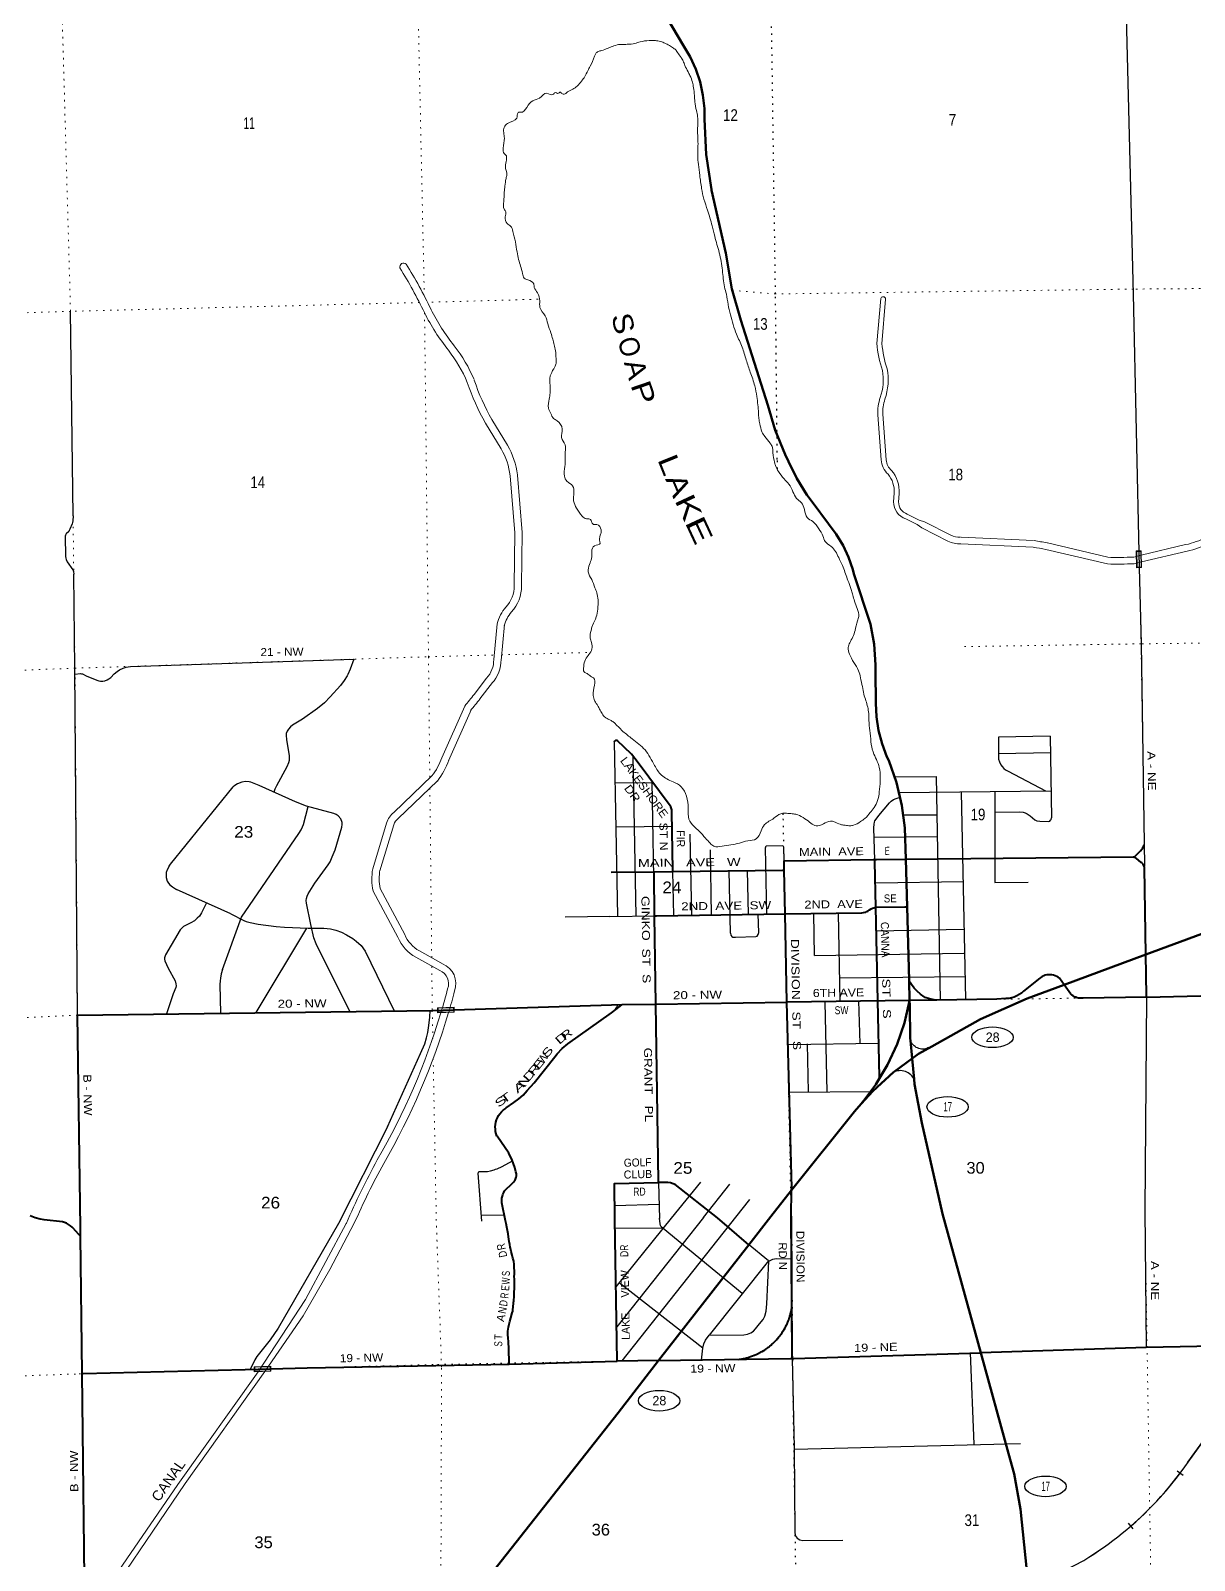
# Model space of a CAD drawing. Header units: feet. Extents: x 248627 to 501257, y -181930 to 5472.
# Drawn here: x 364924 to 382378, y -47886 to -24946 of the extents above; entities that cross this region are included whole.
import ezdxf
from ezdxf.enums import TextEntityAlignment as Align

# ---------------------------------------------------------------- set-up
doc = ezdxf.new("R2010")
doc.units = ezdxf.units.FT
doc.header["$LTSCALE"] = 70
doc.linetypes.add('DOTTED', pattern=[1.5, 0.3, -1.2])
doc.linetypes.add('MEDIUM_DASHED', pattern=[4.5, 3, -1.5])
for name, color, linetype, lineweight in [('17', 7, 'Continuous', 25), ('23', 7, 'Continuous', 70), ('24', 7, 'Continuous', 25), ('26', 7, 'Continuous', 40), ('27', 7, 'Continuous', 40), ('29', 7, 'Continuous', 25), ('31', 7, 'Continuous', 13), ('34', 7, 'Continuous', 25), ('39', 7, 'Continuous', 13), ('41', 7, 'MEDIUM_DASHED', 13), ('49', 7, 'Continuous', 25), ('6', 7, 'DOTTED', 25), ('61', 7, 'Continuous', 13), ('7', 7, 'DOTTED', 13)]:
    doc.layers.add(name, color=color, linetype=linetype, lineweight=lineweight)
doc.layers.add('30', color=7, linetype='Continuous')

msp = doc.modelspace()

# ---------------------------------------------------------------- linework, layer by layer
at = {"layer": '17'}
for centre in [(379349.9, -40042.02), (378676.28, -41085.34), (374351.24, -45491.72), (380145.53, -46776.37)]:
    msp.add_ellipse(centre, major_axis=(-309.24, 1), ratio=0.500121, dxfattribs=at)
at = {"layer": '23'}
for p, q in [((378069.12, -38085.12), (378049.91, -37373.01)), ((378098.93, -39190.59), (378069.12, -38085.12)), ((380426.07, -39254.48), (381651.91, -38801.59)), ((378107.03, -39490.88), (378098.93, -39190.59)), ((378107.17, -39496.07), (378107.03, -39490.88)), ((378107.17, -39496.07), (378108.37, -39490.86)), ((378145.5, -40360.29), (378120.38, -40089.51)), ((378174.14, -40668.94), (378145.5, -40360.29)), ((376023.68, -42729.4), (376338.22, -42335.08)), ((375693.97, -43151.93), (376023.68, -42729.4)), ((379174.73, -44772.68), (378599, -42687.66)), ((365807.68, -55728.04), (373734.71, -45671.4))]:
    msp.add_line(p, q, dxfattribs=at)
for points in [[(378049.91, -37373.01), (378037.21, -36902), (377992.44, -36564.09), (377910.74, -36222.75), (377793.8, -35891.82), (377767.96, -35835.44), (377694.78, -35641.97), (377642.22, -35441.9), (377610.86, -35237.44), (377601.04, -35030.83), (377596.47, -34558.92), (377596.11, -34455.59), (377573.53, -34148.3), (377518.95, -33845.06), (377271.79, -33093.02), (377254.75, -33029.23), (377191, -32843.75), (377108.22, -32665.95), (377007.3, -32497.79), (376889.36, -32341.09), (376644.69, -32014.58), (376567.04, -31908.4), (376415.7, -31664.35), (376290.69, -31405.82), (376239.81, -31301.81), (376091.98, -30939.17), (375982.86, -30563.07), (375573.6, -29288.83), (375443.37, -28816.01), (375352.4, -28282.66), (375137.33, -27339.01), (375134.98, -27327.52), (375056.47, -26803.55), (375033.17, -26274.25), (375030.15, -26114.34), (375007.39, -25912.89), (374963.7, -25714.93), (374899.55, -25522.62), (374815.65, -25338.07), (374712.92, -25163.3), (374229.47, -24348.93)], [(381651.91, -38801.59), (391348.49, -35219.13), (391771.27, -35045.61), (392206.8, -34813.14), (392615.65, -34536.42), (400624.1, -28376.74), (401011.34, -28129.76), (401565.02, -27843.75), (402145.56, -27617.18), (402819.7, -27443.19), (404554.73, -27140.36)], [(378438.93, -40180.26), (379170.16, -39771.92), (379871.13, -39459.51), (380426.07, -39254.48)], [(377657.88, -40653.85), (377776.29, -40456.59), (377920.55, -40146.88), (378031.65, -39823.79), (378107.17, -39496.07)], [(378120.38, -40089.51), (378117.47, -40058.13), (378108.84, -39557.99), (378107.17, -39496.07)], [(377866.27, -40567.34), (377881.97, -40553.11), (378145.5, -40360.29)], [(378145.5, -40360.29), (378238.88, -40291.97), (378438.93, -40180.26)], [(377381.74, -41041.68), (377554.3, -40850.13), (377866.27, -40567.34)], [(377381.74, -41041.68), (377418.57, -40991.68), (377600.45, -40749.53), (377657.88, -40653.85)], [(378599, -42687.66), (378292.53, -41324.5), (378181.15, -40744.48), (378174.14, -40668.94)], [(376338.22, -42335.08), (377278.81, -41155.93), (377381.74, -41041.68)], [(373734.71, -45671.4), (374343.61, -44888.33), (375693.97, -43151.93)], [(381799.66, -79651.22), (381761.41, -79502.24), (381755.34, -79470.57), (378648.1, -62443.21), (378559.84, -61837.41), (378535.39, -61225.7), (378575.01, -60614.78), (378678.27, -60011.36), (378701.96, -59910.5), (380050.92, -52612.15), (380146.43, -51912.87), (380168.32, -51207.44), (380146.22, -50787.25), (379901.31, -48384.83), (379772.36, -47119.96), (379674.43, -46588.09), (379592.37, -46285.48), (379174.73, -44772.68)]]:
    msp.add_lwpolyline(points, dxfattribs=at)
at = {"layer": '24'}
for points in [[(378438.93, -40180.26), (378382.17, -40201.61), (378363.33, -40208.97), (378343.83, -40214.32), (378323.87, -40217.6), (378303.68, -40218.77), (378283.48, -40217.83), (378263.48, -40214.79), (378243.92, -40209.67), (378224.99, -40202.53), (378206.92, -40193.45), (378189.89, -40182.53), (378174.1, -40169.9), (378159.72, -40155.68), (378146.9, -40140.04), (378135.79, -40123.14), (378126.5, -40105.17), (378120.38, -40089.51)], [(378174.14, -40668.94), (378167.53, -40658.64), (378155.06, -40638.58), (378140.56, -40619.93), (378124.18, -40602.89), (378106.12, -40587.67), (378086.56, -40574.41), (378065.73, -40563.27), (378043.84, -40554.37), (378021.15, -40547.8), (377997.89, -40543.65), (377974.33, -40541.95), (377950.71, -40542.72), (377927.31, -40545.95), (377904.37, -40551.61), (377882.15, -40559.64), (377866.27, -40567.34)]]:
    msp.add_lwpolyline(points, dxfattribs=at)
at = {"layer": '26'}
for p, q in [((376241.77, -38190.12), (376227.72, -37534.91)), ((374303.16, -39545.05), (374283.27, -38218.57)), ((377631.68, -39497.67), (377599.83, -38092.19)), ((371277.97, -39628.95), (373634.26, -39554.55)), ((378108.37, -39490.86), (378107.03, -39490.88)), ((376333.31, -42723.66), (376338.22, -42335.08)), ((376342.84, -44084.9), (376333.31, -42723.66)), ((365672.51, -43025.7), (365671.43, -42899.41)), ((365696.96, -45082.89), (365672.51, -43025.7))]:
    msp.add_line(p, q, dxfattribs=at)
for points in [[(373682.38, -35606.79), (373683.52, -35603.95), (373684.96, -35601.24), (373686.66, -35598.69), (373688.63, -35596.34), (373690.83, -35594.2), (373693.24, -35592.31), (373695.84, -35590.68), (373698.59, -35589.33), (373701.47, -35588.27), (373704.44, -35587.52), (373707.48, -35587.09), (373710.54, -35586.97), (373713.6, -35587.18), (373716.62, -35587.7), (373719.57, -35588.54), (373722.41, -35589.68), (373723.32, -35590.12)], [(374557.28, -37555.23), (374556.84, -37532.51), (374540.39, -36668.46), (374540.66, -36665.15), (374540.99, -36648.93), (374539.63, -36632.77), (374536.58, -36616.84), (374531.88, -36601.31), (374525.58, -36586.36), (374517.76, -36572.15), (374036.52, -35927.19), (373937.44, -35794.17), (373723.31, -35590.14)], [(381504.27, -37312.57), (381545.29, -37268.95), (381567.89, -37244.92), (381592.06, -37218.95), (381593.36, -37217.39), (381603.42, -37202.34), (381611.86, -37186.32), (381618.58, -37169.5), (381622.82, -37154.94)], [(376227.72, -37534.91), (376224.77, -37397.04), (377558.81, -37378.31), (377582.97, -37377.97)], [(377582.97, -37377.97), (377608.81, -37377.7), (378049.91, -37373.01)], [(377599.83, -38092.19), (377584.38, -37410.71), (377582.97, -37377.97)], [(378049.91, -37373.01), (381457.86, -37336.81), (381464.84, -37337.37), (381471.73, -37338.66), (381478.44, -37340.67), (381484.9, -37343.36), (381491.05, -37346.72), (381496.81, -37350.7), (381502.13, -37355.26), (381504.87, -37358.02)], [(381457.86, -37336.8), (381463.81, -37336.47), (381469.7, -37335.51), (381475.45, -37333.94), (381481.01, -37331.78), (381486.31, -37329.05), (381491.3, -37325.78), (381495.92, -37322), (381500.12, -37317.77), (381503.85, -37313.12), (381504.25, -37312.55)], [(381651.91, -38801.59), (381631.1, -37499.55), (381630.91, -37487.66), (381611.9, -37449.55), (381611.05, -37448.18), (381604.32, -37439.56), (381596.74, -37431.69), (381588.37, -37424.65), (381579.32, -37418.53), (381504.85, -37358.04)], [(373629.43, -37566.51), (374273.37, -37558.68), (374557.28, -37555.23)], [(374283.27, -38218.57), (374273.75, -37584.49), (374273.37, -37558.68)], [(374557.28, -37555.23), (376198.77, -37535.26), (376227.72, -37534.91)], [(374283.27, -38218.57), (374308.92, -38218.2), (376241.77, -38190.12)], [(376241.77, -38190.12), (377391.79, -38173.42), (377416.75, -38173.06), (377441.79, -38167.06), (377451.47, -38163.97), (377467.91, -38156.76), (377482.45, -38148.48), (377507.42, -38129.37), (377532.45, -38114.47), (377549.27, -38106.33), (377571.75, -38098.22), (377594.95, -38092.51), (377596.39, -38092.24), (377599.83, -38092.19)], [(376267.48, -39517.16), (376241.77, -38190.17), (376241.77, -38190.12)], [(377599.83, -38092.19), (378037.21, -38085.61), (378069.12, -38085.12)], [(381662.11, -39440.1), (381661.71, -39415.1), (381651.91, -38801.59)], [(378501.19, -39483.1), (378475.62, -39479.98), (378407.44, -39465.8), (378341.12, -39444.58), (378323.46, -39433.86), (378269.2, -39395.59), (378219.24, -39351.86), (378174.13, -39303.15), (378134.35, -39249.99), (378115.26, -39217.97), (378098.93, -39190.59)], [(380426.07, -39254.48), (380355.56, -39156.11), (380335.08, -39141.53), (380313.18, -39129.18), (380290.12, -39119.19), (380266.13, -39111.66), (380241.49, -39106.68), (380216.47, -39104.3), (380191.33, -39104.55), (380166.36, -39107.42), (380141.82, -39112.89), (380117.99, -39120.9), (380095.13, -39131.35), (380073.49, -39144.14), (380060.09, -39153.71), (379817.46, -39350.69), (379785.55, -39378.02), (379750.96, -39401.87), (379714.06, -39421.97), (379675.26, -39438.11), (379634.99, -39450.1), (379593.69, -39457.81), (379551.81, -39461.17), (379550.81, -39461.2), (379417.71, -39472.16), (378516.99, -39485.03), (378501.19, -39483.1)], [(381662.11, -39440.1), (380708.39, -39453.73), (380686.34, -39455.98), (380664.17, -39455.92), (380642.13, -39453.54), (380620.46, -39448.87), (380599.4, -39441.96), (380579.17, -39432.89), (380560.01, -39421.75), (380542.11, -39408.67), (380526.55, -39394.67), (380426.07, -39254.48)], [(381662.11, -39440.1), (386953.72, -39308.67), (392279.71, -39239.74), (397541.2, -39257.57), (402785.24, -39365.91)], [(365671.43, -42899.41), (365628.29, -39709.64), (370948.58, -39639.53), (371277.97, -39628.95)], [(371992.25, -42525.95), (371991.11, -42512.73), (371990.8, -42483.45), (371993.56, -42454.29), (371999.35, -42425.57), (372008.11, -42397.63), (372019.74, -42370.75), (372034.12, -42345.23), (372152.79, -42228.21), (372160.9, -42221.25), (372172.26, -42209.65), (372182.34, -42196.92), (372191.03, -42183.22), (372198.24, -42168.68), (372203.9, -42153.46), (372207.93, -42137.74), (372210.3, -42121.68), (372210.97, -42105.46), (372209.95, -42089.26), (372207.24, -42073.26), (372202.87, -42057.63), (372185.87, -41994.35), (372146.79, -41885.42), (372096.54, -41781.17), (371920.25, -41525.72), (371919.08, -41522.92), (371907.29, -41489.52), (371899.06, -41455.07), (371894.47, -41419.94), (371893.58, -41384.53), (371896.4, -41349.22), (371902.89, -41314.39), (371912.99, -41280.44), (371926.58, -41247.73), (371943.51, -41216.61), (371963.61, -41187.44), (371986.64, -41160.53), (372012.36, -41136.17), (372040.49, -41114.64), (372057.5, -41100.68), (372169.64, -41019.55), (372172.07, -41018.01), (372244.73, -40966.36), (372311.6, -40907.4), (372371.93, -40841.77), (372476.25, -40726.39), (372785.89, -40332.75), (372819.83, -40291.76), (372897.16, -40211.84), (372982.42, -40140.44), (373634.51, -39673.34)], [(373634.26, -39554.55), (373797.13, -39552.23), (374303.16, -39545.05), (376267.48, -39517.16)], [(373634.51, -39673.34), (373767.74, -39574.12), (373797.13, -39552.23)], [(374343.27, -42219.63), (374342.95, -42197.73), (374303.16, -39545.05)], [(378501.19, -39483.1), (378109.22, -39489.08), (376267.48, -39517.16)], [(376338.22, -42335.08), (376338.41, -42299.76), (376267.48, -39517.16)], [(377657.88, -40653.85), (377657.51, -40637.41), (377631.68, -39497.67)], [(373687.21, -42767.49), (373681.51, -42236.6), (374343.27, -42219.63)], [(375227.29, -42746.82), (374590.75, -42249.21), (374562.18, -42238.07), (374523.37, -42226.92), (374483.61, -42219.89), (374443.33, -42217.06), (374343.27, -42219.63)], [(365558.54, -42900), (365548.28, -42889.73), (365522.5, -42867.53), (365494.53, -42848.13), (365464.7, -42831.77), (365433.31, -42818.62), (365400.72, -42808.82), (365127.75, -42778.34), (365069.32, -42768.47), (364992.21, -42748.07), (364917.64, -42719.72)], [(372103.12, -44945.19), (372102.39, -44920.19), (372096.6, -44722.16), (372094.46, -44679.86), (372090.75, -44644.31), (372089.87, -44609.42), (372086.03, -44550.93), (372083.87, -44502.58), (372083.71, -44448.19), (372091.59, -44387.74), (372101.53, -44345.41), (372111.48, -44303.09), (372125.41, -44248.68), (372149.13, -44174.97), (372154.66, -44149.14), (372163.98, -44063.34), (372165.73, -44041.54), (372167.04, -44020.96), (372169.21, -43991.81), (372174.8, -43922.24), (372177.06, -43861.63), (372180.51, -43809.41), (372181.42, -43743.86), (372180.21, -43708.68), (372180.09, -43666.37), (372177.98, -43634.14), (372179.86, -43589.81), (372179.71, -43537.43), (372177.6, -43505.2), (372177.06, -43450.75), (372170.09, -43398.41), (372159.04, -43356.14), (372146.81, -43307.8), (372130.54, -43253.43), (372122.34, -43203.08), (372118.65, -43187.32), (372110.8, -43147.19), (372101.91, -43104.39), (372093.36, -43035.53), (372085.46, -42989.57), (372069.05, -42888.86), (372058.83, -42836.5), (372047.78, -42794.84)], [(374343.61, -44888.33), (373722.29, -44897.1), (373687.21, -42767.49)], [(375693.97, -43151.93), (375660.53, -43122.95), (375227.29, -42746.82)], [(365672.51, -43025.7), (365650.23, -43001.6), (365558.54, -42900)], [(375536.78, -44871.48), (375557.88, -44868.7), (375591.24, -44863.41), (375615.52, -44858.78), (375649.41, -44851.31), (375657.25, -44849.26), (375668.55, -44846.41), (375697.56, -44838.16), (375719.95, -44830.98), (375738.34, -44824.81), (375748.79, -44821.1), (375774.66, -44811.09), (375781.7, -44808.21), (375789.41, -44805.01), (375804.93, -44798.31), (375815.48, -44793.48), (375824.63, -44789.15), (375836.54, -44783.52), (375845.66, -44778.86), (375848.61, -44777.4), (375852.41, -44775.52), (375867.76, -44767.41), (375880.1, -44760.59), (375890.45, -44754.77), (375895.18, -44751.99), (375919.67, -44737.17), (375928.54, -44731.61), (375941.04, -44723.44), (375950, -44717.38), (375978.61, -44697.08), (375981.29, -44695.1), (375987.67, -44690.27), (375999.41, -44681.3), (376008.58, -44673.97), (376028.5, -44657.53), (376042.19, -44645.58), (376055.14, -44633.86), (376063.12, -44626.52), (376075.01, -44615.06), (376102.07, -44587.43), (376111.73, -44577.01), (376121.92, -44565.63), (376129.92, -44556.5), (376135.78, -44549.55), (376147.58, -44535.15), (376160.53, -44518.79), (376172.14, -44503.42), (376179.21, -44493.7), (376190.6, -44477.48), (376193.94, -44472.49), (376201.71, -44460.74), (376207.72, -44451.5), (376212.41, -44444.09), (376221.74, -44428.97), (376225.74, -44422.02), (376239.41, -44397.87), (376248.74, -44380.49), (376260.96, -44355.96), (376268.54, -44339.58), (376274.36, -44326.64), (376275.05, -44325.12), (376276.08, -44322.8), (376279.3, -44314.99), (376286.88, -44296.65), (376288.99, -44291.29), (376290.78, -44286.72), (376291.54, -44284.64), (376292.8, -44281.4), (376294.44, -44276.98), (376301.61, -44257.05), (376302.27, -44255.1), (376303.56, -44251.1), (376305.28, -44246), (376308, -44237.59), (376309.91, -44231.73), (376311.93, -44225.08), (376316.59, -44209.22), (376319.33, -44199.49), (376321.18, -44192.64), (376323.06, -44185.46), (376328.12, -44164.48), (376333.02, -44142.11), (376334.14, -44136.95), (376334.61, -44133.88), (376335.37, -44130.24), (376336.42, -44124.89), (376338.11, -44115.27), (376338.99, -44109.61), (376342.84, -44084.9)], [(376341.33, -44860.14), (376346.98, -44835.06), (376342.97, -44104.3), (376342.84, -44084.9)], [(386983.9, -44588.04), (381655.02, -44696.03), (379174.73, -44772.68)], [(368528.96, -45014.76), (369070, -44999.05), (372103.12, -44945.19), (373722.29, -44897.1)], [(374343.61, -44888.33), (376322.12, -44860.41), (376341.33, -44860.14)], [(376341.33, -44860.14), (376372.12, -44859.29), (379174.73, -44772.68)], [(365696.96, -45082.89), (365715, -45082.47), (368140, -45026.05), (368528.96, -45014.76)], [(365773.58, -51801.08), (365762.4, -50513.51), (365743.93, -49022.04), (365696.96, -45082.89)]]:
    msp.add_lwpolyline(points, dxfattribs=at)
at = {"layer": '27'}
msp.add_line((372047.78, -42794.84), (371992.25, -42525.95), dxfattribs=at)
at = {"layer": '29'}
for p, q in [((365561, -32220.46), (365522.96, -29155.62)), ((366420.28, -34483.87), (369773.59, -34372.04)), ((380214.51, -35528.74), (379438.5, -35539.47)), ((379438.5, -35539.47), (379439.93, -35789.48)), ((380214.51, -35528.74), (380235.72, -36752.96)), ((373732.24, -38226.58), (373682.34, -35606.78)), ((380222.64, -35778.66), (379439.93, -35789.48)), ((374006.35, -38222.59), (373960.69, -35825.4)), ((374244.62, -36224.17), (373694.28, -36233.48)), ((374283.19, -38213.59), (374244.92, -36204.74)), ((377874.84, -36137.79), (378512.64, -36130.05)), ((378571.44, -39484.91), (378512.64, -36130.05)), ((379586.84, -36053.69), (380145.71, -36348.72)), ((377949.29, -36373.71), (380226.49, -36347.51)), ((378952.67, -39470.57), (378886.78, -36365.89)), ((379389.32, -36665.51), (379761.16, -36662.6)), ((374544.47, -36880.81), (373706.81, -36891.73)), ((377583.81, -37385.71), (377572.85, -36902.39)), ((378521.56, -36710.01), (378016.37, -36713.52)), ((374839.08, -38218.53), (374815.78, -36995.44)), ((377576.01, -37041.61), (378521.91, -37028.66)), ((375137.49, -38208.4), (375118.83, -37229.1)), ((375964.6, -38194.15), (375944.8, -37197.7)), ((374569.87, -38216.61), (374557.27, -37555.23)), ((375420.46, -38478.31), (375402.6, -37541)), ((375689.62, -38193.85), (375677.21, -37542.31)), ((367926.22, -38189.39), (367113.77, -37827.89)), ((377598.49, -37726.84), (378916.37, -37703.94)), ((373612.28, -38228.32), (372942.73, -38240.94)), ((373612.28, -38228.32), (374283.92, -38218.56)), ((376678.57, -38817.01), (376669.79, -38187.8)), ((377066.98, -39502.38), (377038.88, -38181.89)), ((368309.41, -39669.8), (369069.42, -38406.92)), ((377604.87, -38447.18), (378921.21, -38421.89)), ((376678.57, -38817.01), (378921.62, -38782.89)), ((377059.93, -39151.76), (378950.27, -39129.75)), ((381662.11, -39440.1), (381636.29, -42635.02)), ((376834.81, -39516.69), (376866.61, -40861.83)), ((377341.56, -39496.1), (377359.3, -40132.94)), ((376285.88, -40148.35), (377640.88, -40128.74)), ((376568.64, -40142.11), (376583.95, -40858.03)), ((376301.3, -40866.33), (377523.27, -40856.96)), ((370274.89, -41386.36), (369540.75, -42835.56)), ((371690.49, -42800.36), (371638.03, -42081.56)), ((374343.32, -42222.73), (374358.05, -42759.17)), ((374534.32, -42753.57), (374974.32, -42212.59)), ((375014.36, -42746.81), (375412.47, -42242.48)), ((373685, -42562.02), (374352.69, -42543.07)), ((375707.5, -42474.16), (375495.81, -42740.55)), ((381636.29, -42635.02), (381655.02, -44696.03)), ((371683.48, -42704.31), (372029.88, -42708.18)), ((373703.96, -43784.22), (374534.32, -42753.57)), ((375014.36, -42746.81), (373713.87, -44386.24)), ((375495.81, -42740.55), (373792.39, -44896.11)), ((374409.44, -42908.58), (373689.43, -42902.56)), ((375598.09, -43886.1), (374409.44, -42908.58)), ((375988.82, -43394.16), (375685.53, -43144.62)), ((375966.6, -44040.72), (375994.75, -43399.04)), ((375006.77, -44703.82), (373753.62, -43724.12)), ((374984.25, -44885.01), (375006.77, -44703.82)), ((379014.67, -44774.14), (379072.52, -46144.38)), ((376380.85, -46216.05), (379768.6, -46131.82))]:
    msp.add_line(p, q, dxfattribs=at)
for points in [[(381141.81, -12956.71), (381194.21, -18278.85), (381323.27, -23538.39), (381459.71, -28896.43), (381551.77, -32998.74)], [(365561, -32220.46), (365558.51, -32297.12), (365555.37, -32323.3), (365550.14, -32341.12), (365512.46, -32423.85), (365505.13, -32442.71), (365495.71, -32456.33), (365460.12, -32492.98), (365447.56, -32510.79), (365442.33, -32528.6), (365447.56, -32831.3), (365450.7, -32859.58), (365455.94, -32875.29), (365474.78, -32910.91), (365558.51, -33030.31), (365563.75, -33042.87), (365567.94, -33058.58), (365571.87, -33096.45)], [(381551.77, -32998.74), (381577.43, -34142.2), (381630.64, -37471.01)], [(365628.29, -39709.64), (365589.38, -34507.65), (365571.87, -33096.45)], [(369773.59, -34372.04), (369719.17, -34523.91), (369683.58, -34601.42), (369671.02, -34622.37), (369627.06, -34693.59), (369570.53, -34764.82), (369415.62, -34936.59), (369329.79, -35024.58), (369227.22, -35112.56), (369001.13, -35271.77), (368854.59, -35359.75), (368823.19, -35384.89), (368791.79, -35422.6), (368770.86, -35451.93), (368758.29, -35485.44), (368758.3, -35514.77), (368762.48, -35577.61), (368800.16, -35820.61), (368802.26, -35864.6), (368800.16, -35891.84), (368793.89, -35927.45), (368766.67, -35988.2), (368611.76, -36268.91), (368588.74, -36323.37), (368574.06, -36365.29)], [(365589.92, -34597.23), (365673.66, -34588.85), (365689.36, -34589.9), (365702.97, -34594.09), (365759.49, -34620.27), (365915.45, -34687.31), (365947.9, -34697.78), (365974.06, -34701.98), (366006.51, -34701.97), (366036.87, -34697.79), (366073.5, -34683.12), (366098.62, -34668.46), (366127.93, -34645.41), (366180.26, -34590.95), (366225.27, -34554.29), (366259.81, -34530.2), (366311.1, -34507.16), (366356.11, -34492.49), (366386.46, -34486.21), (366420.28, -34483.87)], [(369714.23, -39655.8), (369206.29, -38638.17), (369172.79, -38552.28), (369126.73, -38351.17), (369059.75, -38032.76), (369057.66, -37992.96), (369061.84, -37961.54), (369070.22, -37925.93), (369089.05, -37890.31), (369189.54, -37731.1), (369386.32, -37454.59), (369415.62, -37408.5), (369449.12, -37337.28), (369490.99, -37232.53), (369591.47, -36888.98), (369595.66, -36851.27), (369595.66, -36819.85), (369578.91, -36767.48), (369534.95, -36719.3), (369507.74, -36702.54), (369474.24, -36687.87), (369063.93, -36574.75), (368896.46, -36511.91), (368352.18, -36264.72), (368228.66, -36216.54), (368203.54, -36210.25), (368149.11, -36206.06), (368090.5, -36216.54), (368029.79, -36241.67), (367985.83, -36266.81), (367960.94, -36287.22)], [(367002.42, -37473.45), (367022.88, -37446.19), (367960.94, -36287.22)], [(379387.33, -36358.88), (379386.81, -37719.68), (379883.48, -37715.24)], [(368948.53, -36984.76), (368982.29, -36928.79), (369001.13, -36886.89), (369015.79, -36851.28), (369085.5, -36580.7)], [(367801.1, -39027.55), (368089.21, -38241.94), (368948.53, -36984.76)], [(367002.42, -37473.45), (366972.63, -37532.08), (366960.07, -37571.88), (366955.89, -37594.93), (366957.98, -37647.29), (366972.64, -37699.67), (366991.47, -37731.09), (367012.41, -37756.23), (367052.18, -37787.65), (367113.77, -37827.89)], [(367560.25, -38026.55), (367489.69, -38177.3), (367458.29, -38223.38), (367422.7, -38256.9), (367380.84, -38294.61), (367326.41, -38328.12), (367217.55, -38382.59), (367196.62, -38399.35), (367167.31, -38428.68), (366945.41, -38805.75), (366930.75, -38851.83), (366930.75, -38872.78), (366937.03, -38893.73), (366987.28, -39006.85), (367091.95, -39195.39), (367104.51, -39241.47), (367106.6, -39268.7), (367100.32, -39295.94), (367062.64, -39392.3), (366964.76, -39687.85)], [(367926.22, -38189.39), (368121.91, -38290.41), (368157.5, -38305.07), (368216.12, -38321.83), (368339.62, -38344.88), (368607.58, -38382.59), (368731.09, -38393.06), (369089.06, -38407.72), (369323.52, -38407.72), (369419.82, -38416.11), (369503.56, -38437.05), (369585.2, -38466.38), (369662.65, -38504.09), (369754.77, -38558.55), (369809.19, -38600.45), (369880.37, -38667.49), (369943.17, -38751.28), (370378.36, -39647.04)], [(367801.1, -39027.55), (367784.88, -39088.55), (367770.22, -39153.49), (367766.03, -39195.39), (367761.84, -39249.85), (367771.95, -39681.39)], [(370274.89, -41386.36), (370772.15, -40282.61), (370834.95, -40138.06), (370860.07, -40052.18), (370881.01, -39970.48), (370897.75, -39863.64), (370910.32, -39737.95), (370915.14, -39639.97)], [(371638.03, -42081.56), (371639.34, -42071.59), (371641.96, -42065.3), (371648.24, -42059.02), (371653.47, -42054.83), (371659.23, -42053.26), (371669.17, -42052.73), (371693.24, -42054.83), (371745.58, -42056.92), (371775.93, -42053.78), (371820.94, -42044.35), (371877.46, -42028.64), (371897.35, -42021.84), (371921.42, -42012.93), (371998.88, -41977.32), (372151.05, -41895.62)], [(369540.75, -42835.56), (368637.53, -44404.55), (368517.02, -44579.61), (368318.76, -44828.58), (368288.25, -44877.14), (368216.88, -45023.82)], [(374409.44, -42908.58), (374382.67, -42886.56), (374374.16, -42873.94), (374370.35, -42863.67), (374367.12, -42838.71), (374357.73, -42756.4)], [(376336.13, -42723.67), (376347.12, -44860.06), (376376.51, -46195.99), (376385.36, -47458.24)], [(375988.82, -43394.16), (375100.97, -44510.87), (375622.63, -44502.87)], [(375994.75, -43399.04), (376055.21, -43369.78), (376078.68, -43363.91), (376106.85, -43360.38), (376336.9, -43363.91)], [(375622.63, -44502.87), (375676.1, -44495.92), (375727.74, -44474.78), (375765.3, -44446.6), (375793.47, -44416.07), (375856.85, -44340.91), (375910.84, -44272.8), (375934.32, -44225.83), (375955.44, -44150.67), (375966.6, -44040.72)], [(375536.71, -44871.44), (375635.7, -44854.02), (375735.42, -44825.9), (375814.09, -44792.17), (375892.75, -44752.81), (376010.74, -44674.1), (376090.81, -44601.02), (376155.43, -44527.93), (376205.99, -44453.42), (376259.37, -44357.14), (376300.1, -44261.57), (376328.2, -44158.96), (376342.91, -44084.67)], [(375006.77, -44703.82), (375018.83, -44639.18), (375047, -44582.82), (375100.97, -44510.87)], [(376385.36, -47458.24), (376393.24, -47515.05), (376419.06, -47552.63), (376458.97, -47576.12), (376505.91, -47587.86), (377104.5, -47583.16)]]:
    msp.add_lwpolyline(points, dxfattribs=at)
for centre, radius, start, end in [((381525.43, -37507.99), 104.43, 11.1301, 18.67498), ((373485.93, -39445.16), 273, 302.68035, 336.80092)]:
    msp.add_arc(centre, radius, start, end, dxfattribs=at)
at = {"layer": '31'}
for p, q in [((381505.73, -32749.8), (381580.71, -32748.15)), ((381511.25, -32999.74), (381505.73, -32749.8))]:
    msp.add_line(p, q, dxfattribs=at)
msp.add_lwpolyline([(381580.71, -32748.15), (381586.23, -32998.09), (381511.25, -32999.74)], dxfattribs=at)
msp.add_lwpolyline([(381519.06, -32991.56), (381513.9, -32757.61), (381572.89, -32756.32), (381578.05, -32990.27)], close=True, dxfattribs=at)
at = {"layer": '34', "lineweight": 13}
msp.add_line((382282.8, -46413.22), (385068.23, -42562.57), dxfattribs=at)
at = {"layer": '34'}
for p, q in [((382208.53, -46612.92), (382119.45, -46547.35)), ((381459.82, -47413.6), (381387.89, -47329.57))]:
    msp.add_line(p, q, dxfattribs=at)
msp.add_lwpolyline([(373829.22, -51454.93), (380717.68, -47885.38), (380793.44, -47839.18), (380867.75, -47791.49), (380941.26, -47742.49), (381014.7, -47692.36), (381086.65, -47640.76), (381157.39, -47588.11), (381228.02, -47534.33), (381297.19, -47479.08), (381365.13, -47422.78), (381432.73, -47364.92), (381498.66, -47306.28), (381564.08, -47246.76), (381628.44, -47185.52), (381691.16, -47123.49), (381753.1, -47060.16), (381814.07, -46996.21), (381873.99, -46930.53), (381932.53, -46864.51), (381990.02, -46796.74), (382046.11, -46728.64), (382101.42, -46659.22), (382155.07, -46589.03), (382207.51, -46517.79), (382258.99, -46445.95), (382281.9, -46412.59), (385057.31, -42578.46)], dxfattribs=at)
at = {"layer": '34', "lineweight": 13}
msp.add_arc((378101.52, -43539.75), 5073.45, 301.04853, 325.50236, dxfattribs=at)
at = {"layer": '39'}
for p, q in [((377673.32, -28965.47), (377617.54, -29637.09)), ((377748.06, -28971.67), (377692.28, -29643.29)), ((377630.85, -30705.91), (377681.74, -31383.5)), ((377705.61, -30699.79), (377757.09, -31384.58)), ((371980.86, -31219.48), (371747.53, -30833.16)), ((372075.02, -31162.61), (371841.69, -30776.29)), ((377874.47, -31881.23), (377866.54, -32012.32)), ((377949.33, -31885.75), (377941.4, -32016.84)), ((378049.78, -32268.47), (378218.25, -32353.49)), ((378071.92, -32196.62), (378252.05, -32286.53)), ((378252.05, -32286.53), (378332.8, -32313.28)), ((378332.8, -32313.28), (378727.56, -32512.5)), ((378218.25, -32353.49), (378292.4, -32404.91)), ((378292.4, -32404.91), (378682.51, -32601.78)), ((378881.3, -32540.06), (379965.55, -32593.62)), ((378876.37, -32639.94), (379960.62, -32693.5)), ((380150.44, -32725.61), (381075.38, -32944.67)), ((380173.49, -32628.3), (381078.37, -32844.71)), ((371870.23, -34378.9), (371921.58, -33843.43)), ((371979.73, -34389.4), (372031.08, -33853.93)), ((371576.73, -34900.91), (371763.35, -34656.6)), ((371664.14, -34967.68), (371850.76, -34723.37)), ((371091.09, -35850.68), (371435.94, -35075.12)), ((371191.6, -35895.37), (371536.45, -35119.81)), ((370373.2, -36669.84), (370943.76, -36123.79)), ((370437.67, -36758.96), (371025.59, -36197.73)), ((370054.99, -37514.93), (370264.09, -36828.81)), ((370160.21, -37547), (370370.7, -36856.33)), ((370434.08, -38542.4), (370060.89, -37848.99)), ((370535.91, -38500.79), (370164.93, -37810.2)), ((371113.55, -38945.32), (370756.03, -38746.72)), ((371060.13, -39041.48), (370702.61, -38842.88)), ((369660.67, -42828.63), (369659.2, -42834.26))]:
    msp.add_line(p, q, dxfattribs=at)
for points in [[(372179.02, -33270.36), (372188.99, -32478.62), (372116.06, -31621.39)], [(372289.01, -33271.75), (372299.05, -32474.64), (372225.66, -31612.07)], [(381467.94, -32840.44), (381581.16, -32811.98), (382245.36, -32654.78)], [(381473.12, -32940.31), (381583.62, -32914.16), (382268.39, -32752.09)], [(368336, -45057.05), (369047, -43973.05), (369659.2, -42834.26)], [(368438, -45054.05), (369010, -44220.05), (369410, -43523.05), (369779.18, -42831.72)], [(365776, -48723.05), (367132, -46746.05), (368336, -45057.05)], [(365777, -48892.05), (367245, -46732.05), (368438, -45054.05)]]:
    msp.add_lwpolyline(points, dxfattribs=at)
for centre, radius, start, end in [((370519.02, -28489.36), 57.19, 47.79121, 195.95146), ((364638.83, -32127.05), 6859.42, 25.49461, 31.87239), ((364638.83, -32127.05), 6969.42, 25.49461, 31.87239), ((373774.84, -27693.06), 3186.22, 206.70895, 218.37926), ((377710.24, -28974.13), 37.91, 3.71931, 166.80209), ((373774.84, -27693.06), 3296.22, 206.70895, 218.37925), ((369514.84, -31046.12), 2125.12, 22.79541, 37.93826), ((369514.84, -31046.12), 2235.12, 22.79541, 37.93825), ((379167.37, -29534), 1553.11, 183.73708, 199.14249), ((379167.37, -29534), 1478.11, 184.12701, 199.14258), ((376893.82, -30179.75), 817.95, 340.79415, 9.71762), ((376893.82, -30179.75), 892.95, 340.79437, 10.47712), ((374604.34, -29186.39), 3297.45, 198.31821, 209.96075), ((374604.34, -29186.39), 3187.45, 198.31821, 209.96075), ((378320.94, -30669.91), 691.01, 161.33142, 183.01637), ((378320.94, -30669.91), 616.01, 161.33142, 183.01637), ((371097.78, -31740.23), 1135.19, 6.65706, 30.52815), ((371097.78, -31740.23), 1025.19, 6.65707, 30.52817), ((378006.06, -31360.16), 325.16, 184.11555, 226.78925), ((378006.06, -31360.15), 250.16, 185.60236, 226.94126), ((377486.98, -31848.67), 388.85, 355.15249, 40.31057), ((377486.98, -31848.67), 463.85, 355.15343, 41.29953), ((378131.46, -32016.29), 264.94, 179.02344, 251.65792), ((378131.46, -32016.28), 189.94, 179.02347, 251.65834), ((378851.16, -32256.5), 284.27, 243.96663, 273.76127), ((381952.36, -31311.88), 1374.48, 282.37663, 296.20237), ((378851.16, -32256.5), 384.27, 243.96686, 273.76151), ((377796.12, -46066.19), 13546.73, 79.99161, 80.80586), ((377796.12, -46066.19), 13646.73, 79.9916, 80.80585), ((381952.35, -31311.88), 1474.48, 282.37667, 296.20241), ((381220.93, -28078.28), 4868.56, 268.28685, 272.96925), ((381220.93, -28078.28), 4768.56, 268.28685, 272.96924), ((371710.63, -33271.93), 468.39, 317.061, 0.19214), ((371710.63, -33271.93), 578.39, 317.06096, 0.19214), ((372494.18, -33982.05), 589.14, 138.41332, 166.39084), ((372494.18, -33982.05), 479.14, 138.41346, 166.39087), ((371477.59, -34387.2), 392.72, 316.68779, 1.21126), ((371477.6, -34387.2), 502.72, 316.68766, 1.21128), ((341465.16, -10709.86), 38625.3, 320.89002, 321.22229), ((341465.16, -10709.86), 38735.3, 320.89002, 321.22228), ((370206.86, -35549.97), 933.96, 322.09242, 341.21801), ((370206.86, -35549.97), 1043.96, 321.57467, 341.21779), ((370541.21, -36902.08), 286.65, 125.88269, 165.18902), ((370541.22, -36902.08), 176.65, 125.88535, 165.18958), ((370932.96, -37666.5), 890.96, 170.20485, 191.81879), ((370932.96, -37666.5), 780.96, 170.20452, 190.7135), ((370991.21, -38314.73), 491.85, 202.22672, 241.34584), ((370991.21, -38314.73), 601.85, 202.2267, 241.34579), ((370979.84, -39238.75), 322.99, 340.14316, 67.85224), ((370979.84, -39238.75), 212.99, 338.98816, 67.85225), ((361196.6, -36711.55), 10316.01, 343.32254, 345.38154), ((361196.6, -36711.55), 10426.01, 343.52241, 345.35406), ((361196.6, -36711.55), 10316.01, 329.93211, 343.31703), ((361196.6, -36711.55), 10426.01, 329.93211, 343.51856), ((379639.05, -47119.68), 10861.92, 151.15918, 156.73057), ((379639.05, -47119.68), 10751.91, 151.15918, 156.49624)]:
    msp.add_arc(centre, radius, start, end, dxfattribs=at)
for points in [[(373400.18, -25288.78), (373437.03, -25259.14), (373491.53, -25244.97), (373576.29, -25212.64), (373650.96, -25184.34), (373743.8, -25156.03), (373798.31, -25153.97), (373871, -25151.89), (373988.08, -25137.68), (374066.8, -25115.43), (374200.03, -25095.15), (374254.54, -25093.09), (374262.61, -25093.08), (374329.25, -25101.09), (374371.65, -25109.13), (374438.31, -25135.29), (374504.98, -25169.52), (374567.61, -25209.8), (374608.03, -25246.07), (374628.25, -25274.29), (374678.81, -25348.86), (374711.17, -25401.27), (374737.49, -25467.8), (374784.04, -25564.57), (374812.36, -25619), (374850.84, -25717.79), (374865.06, -25802.48), (374881.35, -25919.43), (374885.49, -26012.2), (374909.87, -26145.29), (374928.14, -26236.02), (374930.29, -26355.01), (374926.36, -26453.83), (374932.57, -26584.92), (374932.7, -26701.89), (374928.8, -26826.93), (374939.04, -26951.96), (374959.41, -27117.31), (374987.9, -27312.91), (375022.4, -27474.22), (375077.1, -27639.55), (375143.99, -27873.44), (375184.54, -28030.71), (375251.44, -28276.7), (375300.2, -28540.85), (375330.76, -28788.88), (375359.15, -28897.76), (375385.57, -29053.03), (375420.06, -29206.27), (375511.24, -29498.63), (375596.26, -29692.16), (375657.05, -29887.74), (375717.82, -30069.19), (375784.67, -30272.83), (375815.14, -30432.12), (375831.43, -30557.15), (375841.66, -30678.14), (375845.79, -30762.84), (375862.04, -30843.5), (375892.45, -30962.46), (375936.95, -31035.03), (376013.78, -31131.77), (376044.12, -31178.13), (376058.37, -31278.95), (376082.75, -31420.11), (376094.92, -31466.48), (376141.46, -31559.21), (376224.36, -31666.03), (376297.13, -31748.66), (376357.83, -31861.54), (376410.43, -31960.32), (376485.21, -32026.81), (376529.74, -32127.61), (376572.27, -32248.58), (376655.12, -32309.01), (376746.1, -32417.84), (376806.79, -32524.68), (376841.2, -32609.35), (376930.12, -32679.87), (377043.37, -32849.18), (377100.03, -32968.12), (377172.94, -33165.7), (377213.45, -33280.62), (377233.71, -33343.12), (377253.97, -33409.66), (377280.32, -33502.41), (377320.83, -33613.29), (377343.17, -33730.25), (377325.07, -33796.81), (377288.89, -33944.07), (377256.7, -34038.88), (377208.34, -34127.66), (377186.21, -34196.24), (377206.51, -34295.05), (377269.24, -34420.03), (377342.06, -34547.03), (377370.44, -34649.86)], [(373400.72, -25287.4), (373383.56, -25331.44), (373316.4, -25480.85), (373280.56, -25548.59), (373235.38, -25636.8), (373187.39, -25702.96), (373121.6, -25777.81), (373054.86, -25826.52), (372977.71, -25865.54), (372940.51, -25895.06), (372887.85, -25886.89), (372873.2, -25871.3), (372827.44, -25887.04), (372792.82, -25876.2), (372757.62, -25905.65), (372668.33, -25886.71), (372556.05, -25957.19), (372454.84, -25999.08), (372365.7, -26096.92), (372275.69, -26170.63), (372241.43, -26169.85), (372237.55, -26174.02), (372214.42, -26259.42), (372078.3, -26338.81), (372026, -26397.07), (372020.76, -26475.8), (372029.74, -26558.03), (372011, -26709.73), (372027.95, -26789.67), (372048.78, -26809.06), (372044.84, -26980.37), (372067.54, -27108.43), (372055.4, -27163.24), (372037.37, -27278.66), (372028.47, -27367.59), (372019.49, -27510.88), (372027.61, -27625.37), (372051.17, -27664.8), (372041.69, -27737.63), (372071.43, -27837.25), (372123.23, -27877.68), (372158.28, -27956.97), (372196.14, -28114.69), (372219.64, -28264.87), (372243.78, -28376.77), (372301.61, -28586.14), (372328.33, -28657.67), (372383.64, -28683.88), (372470.42, -28745.2), (372478.32, -28797.27), (372527.53, -28878.07), (372560.07, -28999.74), (372563.6, -29098.28), (372642.54, -29222.31), (372681.12, -29343.76), (372726.24, -29479.07), (372755.83, -29574.67), (372776.88, -29656.47), (372796.21, -29746.4), (372804.33, -29860.89), (372805.05, -29937.38), (372784.72, -29988.45), (372726.32, -30101.3), (372711.96, -30150.14), (372715.91, -30260.76), (372716.27, -30383.58), (372703.27, -30470.63), (372690.06, -30608.04), (372725.19, -30689.34), (372768.07, -30762.31), (372821.66, -30796.63), (372896.59, -30920.8), (372887.04, -31048.01), (372939.26, -31156.89), (372943.07, -31263.48), (372942.64, -31364.18), (372936.75, -31481.18), (372929.93, -31628.43), (372968.87, -31703.55), (373053.92, -31772.99), (373068.08, -32000.03), (373112.11, -32105.18), (373197.03, -32226.98), (373260.89, -32266.97), (373321.73, -32278.89), (373354.27, -32344.17), (373417.05, -32354), (373480.27, -32432.28), (373476.25, -32488.81), (373455.78, -32592.24), (373465.41, -32636.19), (373380.14, -32673.49), (373340.78, -32755.45), (373336.61, -32864.34), (373305.44, -32950.03), (373287.27, -33061.44), (373339.71, -33176.35)], [(373339.71, -33176.35), (373388.49, -33301.46), (373415.35, -33377.02), (373435.25, -33483.03), (373430.16, -33622.16), (373408.11, -33737.73), (373352.22, -33864.58), (373334.19, -33923.63), (373316.74, -34055.14), (373337.29, -34122.87), (373342.75, -34219.33), (373245.63, -34375.86), (373219.2, -34481.52), (373228.18, -34563.76), (373269.27, -34586.45), (373323.15, -34628.82), (373366.25, -34651.43), (373380.33, -34763.69), (373363.6, -34915.32), (373384.72, -34999.14), (373431.56, -35069.95), (373457.49, -35119.36), (373494.2, -35188.52), (373546.56, -35246.96), (373560.63, -35256.77)], [(377370.44, -34649.86), (377398.86, -34782.94), (377421.2, -34895.86), (377451.59, -34994.65), (377494.2, -35186.21), (377498.4, -35325.36), (377516.75, -35482.65), (377533.08, -35650.03), (377571.61, -35795.2), (377622.21, -35906.08), (377658.69, -36029.07), (377666.95, -36200.48), (377653, -36359.82), (377626.9, -36492.94), (377574.53, -36597.86), (377516.06, -36672.53), (377437.42, -36759.31), (377368.83, -36807.77), (377265.92, -36862.31), (377211.42, -36870.42), (377142.76, -36862.41), (377086.22, -36854.39), (377001.39, -36822.19), (376948.87, -36802.07), (376841.89, -36826.35), (376728.88, -36872.83), (376684.46, -36866.82), (376607.68, -36816.46), (376508.67, -36747.98), (376401.61, -36697.65), (376324.88, -36687.63), (376240.07, -36681.65), (376173.46, -36689.77), (376072.58, -36756.4), (375931.36, -36853.32), (375878.98, -36948.15), (375808.44, -37065.18), (375679.26, -37095.54), (375554.12, -37129.93), (375426.96, -37156.25), (375293.73, -37176.53), (375170.57, -37176.63), (375113.99, -37130.29), (375045.26, -37055.73), (374952.26, -36948.92), (374873.44, -36878.4), (374798.62, -36773.59), (374786.32, -36606.21), (374759.87, -36426.74), (374683, -36285.64), (374559.75, -36211.12), (374386.01, -36112.44), (374282.88, -35967.32), (374139.27, -35733.5), (374048.32, -35644.84), (373945.26, -35566.27), (373807.85, -35455.46), (373789.68, -35441.59)], [(373789.68, -35441.59), (373759.12, -35405.37), (373710.31, -35359.81), (373677.77, -35322.93), (373631.13, -35292.56), (373586.66, -35269.78), (373560.63, -35256.77)]]:
    msp.add_spline(points, degree=3, dxfattribs=at)
at = {"layer": '49'}
for points in [[(379439.93, -35789.48), (379442.67, -35871.63), (379453.12, -35911.12), (379475.18, -35954.1), (379493.75, -35983.13), (379520.45, -36011.01), (379545.99, -36029.59), (379586.84, -36053.69)], [(377572.85, -36902.39), (377575.31, -36846.7), (377581.12, -36817.66), (377587.5, -36798.5), (377605.5, -36768.88), (377645.54, -36714.87), (377806.33, -36524.96), (377831.29, -36498.84), (377867.86, -36476.18), (377903.26, -36459.34), (377935.2, -36450.63), (377963.63, -36443.08)], [(379761.16, -36662.6), (379809.53, -36667.25), (379842.03, -36675.38), (379872.21, -36692.81), (379914.01, -36723.01), (379987.15, -36781.08), (380015.01, -36793.86), (380060.28, -36801.99), (380186.82, -36805.47), (380208.88, -36799.66), (380221.65, -36786.89), (380230.94, -36775.27), (380235.72, -36752.96)], [(376224.77, -37397.04), (376219.96, -37188.78), (376216.75, -37181.52), (376210.67, -37176), (376197.9, -37172.51), (375957.59, -37177.16), (375948.3, -37185.29), (375944.8, -37197.7)], [(375420.46, -38478.31), (375427.64, -38511.15), (375440.99, -38532.63), (375457.82, -38539.03), (375496.72, -38539.6), (375800.88, -38532.63), (375821.19, -38523.93), (375836.28, -38503.02), (375844.99, -38472.23), (375837.86, -38195.99)]]:
    msp.add_lwpolyline(points, dxfattribs=at)
at = {"layer": '6'}
for points in [[(376125.5, -31520.72), (376123.08, -31375.7), (376096.07, -28895.14), (376019.49, -23617.39), (375961.09, -18345.69), (375918.79, -13035.65), (375836.11, -7719.59), (375727.19, -2409.61), (375614.26, 2870.12), (375581.89, 3121.85)], [(376333.31, -42723.66), (376267.48, -39517.16), (376211.84, -36705.87), (376211.6, -36691.64)], [(376336.13, -42723.67), (376348.89, -44875.74), (376427.69, -50201.44), (376490.75, -55474.43), (376565.37, -60768.49), (376599.94, -66069.2), (376716.45, -71346.51), (376773.16, -76650.91), (376864.64, -81995.03)]]:
    msp.add_lwpolyline(points, dxfattribs=at)
at = {"layer": '61'}
for p, q in [((371029.17, -39674.35), (371026.86, -39599.39)), ((371279.05, -39666.67), (371029.17, -39674.35)), ((368276.98, -44981.39), (368526.89, -44974.74)), ((368526.89, -44974.74), (368528.89, -45049.71))]:
    msp.add_line(p, q, dxfattribs=at)
for points in [[(371026.86, -39599.39), (371276.75, -39591.71), (371279.05, -39666.67)], [(368528.89, -45049.71), (368278.98, -45056.36), (368276.98, -44981.39)]]:
    msp.add_lwpolyline(points, dxfattribs=at)
for points in [[(371036.91, -39666.1), (371035.1, -39607.13), (371269, -39599.95), (371270.81, -39658.92)], [(368286.76, -45048.15), (368285.18, -44989.17), (368519.1, -44982.94), (368520.68, -45041.92)]]:
    msp.add_lwpolyline(points, close=True, dxfattribs=at)
at = {"layer": '7'}
for p, q in [((372535, -28974.46), (370877.72, -29020.23)), ((371987.68, -34306.52), (373317.93, -34271.36)), ((370912.99, -36307.1), (370940.23, -38857.93)), ((373634.26, -39554.55), (371278.76, -39628.92)), ((370962.27, -40354.08), (371009.39, -42813.58))]:
    msp.add_line(p, q, dxfattribs=at)
for points in [[(380856.77, 3210.16), (380869.56, 2967.23), (380962.33, -2340.75), (381047.03, -7656.8), (381141.81, -12956.71), (381194.21, -18278.85), (381323.27, -23538.39), (381462.44, -28822.13), (381552.7, -32997.86)], [(370335.28, 509.63), (370339.45, -2480.56), (370402.85, -7804.5), (370405.49, -13062.16), (370544.32, -18411.58), (370717.71, -23769.84), (370828.7, -28919.78)], [(365671.43, -42899.41), (365628.29, -39709.64), (365589.38, -34507.65), (365522.96, -29155.62), (365374.5, -23875.01), (365216.41, -18550.43), (365216.05, -18534.68)], [(399090.25, -28671.4), (397381.94, -28663.77), (392094.25, -28690.33), (386772.32, -28783.46), (381462.44, -28822.13), (376096.07, -28895.14), (375393.4, -28837.23)], [(370756.47, -29023.4), (365522.96, -29155.62), (360172.06, -29327.51), (354744.96, -29395.42), (349493.48, -29587.91), (344124.41, -29645.67), (342347.07, -29781.7)], [(370832.67, -29176.83), (370891.93, -34335.48), (370911.35, -36153.76)], [(381552.7, -32997.86), (381577.43, -34142.2), (381662.11, -39440.1), (381636.29, -42635.02)], [(387288.34, -34066.74), (386865.07, -34075.31), (381577.43, -34142.2), (378924.12, -34183.91)], [(342424.84, -35133.6), (344294.14, -35070.51), (349561.49, -34927.79), (354870.79, -34719.13), (360325.84, -34700.57), (365589.38, -34507.65), (370891.93, -34335.48), (371876.89, -34309.44)], [(370941.54, -38980.07), (370948.58, -39639.53), (370956.71, -40063.92)], [(373634.26, -39554.55), (376267.48, -39517.16), (381662.11, -39440.1), (386953.72, -39308.67), (392279.71, -39239.74), (397541.2, -39257.57), (402785.24, -39365.91)], [(371277.97, -39628.95), (370948.58, -39639.53), (365628.29, -39709.64), (360358.5, -39953.12), (354992.31, -40034.95), (349727.83, -40258.11), (344422.84, -40361.9), (342504.35, -40450.61)], [(382203.27, -81868.77), (382136.23, -76546.42), (382063.39, -71238.25), (381954.84, -65956.78), (381851.24, -60582.42), (381802.96, -55328.45), (381754.66, -50048.08), (381636.15, -42635.21), (381636.15, -42634.87)], [(371107.45, -52952.47), (371070.97, -50380.1), (371087.88, -44990.53), (371009.39, -42813.58)], [(365743.93, -49022.04), (365700.13, -45143.81), (365671.43, -42899.41)], [(373722.29, -44897.1), (376347.12, -44860.06), (381655.02, -44696.03), (386983.9, -44588.04), (392284.18, -44575.09), (397606.54, -44561.79), (402975.71, -44588.03), (404867.32, -44619.35)], [(368526.94, -45013.92), (371028.1, -44947.82), (373722.29, -44897.1)], [(342596.89, -45820.73), (344448.92, -45750.58), (349667.5, -45644.87), (355047.9, -45452.08), (360330.57, -45267.01), (365652.24, -45089.93), (368526.94, -45013.92)]]:
    msp.add_lwpolyline(points, dxfattribs=at)

# ---------------------------------------------------------------- texts
at = {"layer": '17'}
for p in [(379352.8, -40110.33), (374354.14, -45560.03)]:
    msp.add_text('28', height=140, dxfattribs=at).set_placement(p, align=Align.CENTER)
at = {"layer": '17', "width": 0.6}
for p in [(378679.18, -41153.65), (380148.43, -46844.68)]:
    msp.add_text('17', height=140, dxfattribs=at).set_placement(p, align=Align.CENTER)
at = {"layer": '27'}
for s, height, rotation, width, p in [('21 - NW', 120, 0.755, 1.1, (368372.41, -34326.14)), ('LAKESHORE', 120, 306.181, 1.1, (373760.23, -35894.55)), ('DR', 120, 305.729, 1.2, (373819.57, -36308.22)), ('ST N', 120, 271.091, 1.15, (374354.55, -36822.29)), ('MAIN   AVE   W', 120, 0.697, 1.35, (374032.45, -37489.26)), ('MAIN  AVE', 120, 0.804, 1.2, (376449.6, -37323.88)), ('E', 120, 0.609, 0.7, (377735.21, -37306.35)), ('GINKO  ST  S', 120, 270.859, 1.3, (374084.18, -37922.93)), ('2ND  AVE  SW', 120, 0.832, 1.25, (374682.48, -38138.38)), ('2ND  AVE', 120, 0.832, 1.2, (376529.63, -38112.64)), ('SE', 120, 0.862, 0.9, (377720.75, -38020.36)), ('CANNA', 120, 271.298, 0.95, (377675.02, -38313.22)), ('DIVISION   ST   S', 120, 271.134, 1.3, (376326.43, -38566.27)), (' ST   S', 120, 271.298, 1.35, (377693.82, -39102.05)), ('20 - NW', 120, 0.814, 1.25, (374559.44, -39471.41)), ('6TH AVE', 120, 0.818, 1.15, (376656.91, -39438.89)), ('20 - NW', 120, 0.755, 1.25, (368630.15, -39600.08)), ('SW', 120, 0.818, 0.8, (376983.97, -39696.94)), ('GRANT   PL', 120, 270.859, 1.25, (374122.94, -40198.55)), ('B - NW', 120, 271.065, 1.2, (365714.8, -40597.25)), ('GOLF', 120, 1.469, 0.95, (373822.41, -41983.8)), ('RD', 120, 1.469, 0.8, (373964.27, -42418.81)), ('DIVISION', 120, 270.311, 1.1, (376408.31, -42943.89)), ('DR', 120, 90.937, 0.8, (373888.46, -43335.33)), ('RD N', 120, 270.311, 1.05, (376145.01, -43118.48)), ('19 - NE', 120, 1.77, 1.2, (377275.55, -44761.34)), ('19 - NW', 120.7, 1.305, 1.1, (369563.46, -44916.11)), ('19 - NW', 120, 0.808, 1.15, (374819.09, -45071.64)), ('B - NW', 120.7, 90.464, 1.2, (365638.92, -46861.01))]:
    msp.add_text(s, height=height, rotation=rotation, dxfattribs=dict(at, width=width)).set_placement(p)
for s, rotation, p in [('FIR', 271.091, (374612.83, -36935.76)), ('CLUB', 1.469, (373820.77, -42161.2)), ('VIEW', 90.937, (373900.51, -43943.17)), ('LAKE', 90.937, (373911.4, -44579.69))]:
    msp.add_text(s, height=120, rotation=rotation, dxfattribs=at).set_placement(p)
for s, rotation, width, p in [('D', 41.167, 1.55, (372921.43, -40099.64)), ('R', 37.614, 1.45, (372998.69, -40044.39)), ('E', 50.962, 1.6, (372594.17, -40473.27)), ('W', 53.528, 1.15, (372655.67, -40389.06)), ('S', 53.528, 1.55, (372723.08, -40298.46)), ('D', 48.395, 1.55, (372446.69, -40652.65)), ('R', 50.962, 1.5, (372518.59, -40566.48)), ('A', 41.281, 1.75, (372295.23, -40828.71)), ('N', 48.395, 1.55, (372367.01, -40742.37)), ('S', 39.266, 1.6, (372009.81, -41049.29)), ('T', 35.328, 1.7, (372081.57, -41001.08)), ('R', 101.95, 0.85, (372040.09, -43171.74)), ('D', 101.197, 0.85, (372063.59, -43281.94)), ('S', 88.392, 0.7, (372112.42, -43585.08)), ('E', 85.44, 0.8, (372103.5, -43805.72)), ('W', 87.368, 0.6, (372111.13, -43699.89)), ('D', 82.028, 0.8, (372076.5, -44036.32)), ('R', 83.73, 0.75, (372091.12, -43921.15)), ('N', 78.329, 0.85, (372059.69, -44146.5)), ('T', 87.25, 0.85, (372000.55, -44536.71)), ('S', 87.25, 0.75, (371998.45, -44642.27))]:
    msp.add_text(s, height=120, rotation=rotation, dxfattribs=dict(at, width=width)).set_placement(p, align=Align.CENTER)
msp.add_text('A', height=120, rotation=77.873, dxfattribs=at).set_placement((372035.37, -44262.94), align=Align.CENTER)
at = {"layer": '30', "width": 1.25}
for rotation, p in [(270.916, (381673.17, -35752.29)), (270.311, (381725.51, -43395.31))]:
    msp.add_text('A - NE', height=120, rotation=rotation, dxfattribs=at).set_placement(p)
at = {"layer": '41'}
for s, height, rotation, width, p in [('S', 300, 283.856, 1.15, (373630.91, -29223.99)), ('O', 300, 285.921, 0.95, (373723.95, -29586.12)), ('A', 300, 285.921, 1.1, (373820.06, -29923.07)), ('P', 300, 288.932, 1.3, (373917.81, -30259.51)), ('L', 300, 291.922, 1.3, (374321.27, -31376.73)), ('A', 300, 292.85, 1.25, (374437.98, -31666.73)), ('K', 300, 294.932, 1.4, (374577.33, -31988.08)), ('E', 300, 294.932, 1.5, (374731.02, -32318.68)), ('CANAL', 150.8, 54.815, 1.05, (366848.97, -47018.54))]:
    msp.add_text(s, height=height, rotation=rotation, dxfattribs=dict(at, width=width)).set_placement(p)
at = {"layer": '7'}
for s, height, width, p in [('12', 175, 0.85, (375309.8, -26300.46)), ('11', 175, 0.65, (368116.85, -26422.01)), ('7', 175, 0.85, (378694.93, -26374.15)), ('13', 175, 0.85, (375757.06, -29432.15)), ('14', 175, 0.85, (368221.16, -31807.15)), ('18', 175, 0.85, (378687.45, -31690.23)), ('19', 175, 0.85, (379022.28, -36788.44)), ('23', 175, 1.1, (367978.01, -37049.08)), ('24', 175, 1.1, (374399.55, -37880.98)), ('25', 175, 1.1, (374563.84, -42088.65)), ('30', 175, 1.05, (378959.58, -42086.76)), ('26', 175, 1.1, (368380.25, -42608.94)), ('31', 175, 0.85, (378930.93, -47370.75)), ('36', 176, 1.05, (373339.04, -47512.99)), ('35', 176, 1.05, (368281.24, -47703.08))]:
    msp.add_text(s, height=height, dxfattribs=dict(at, width=width)).set_placement(p)

doc.saveas('drawing.dxf')
